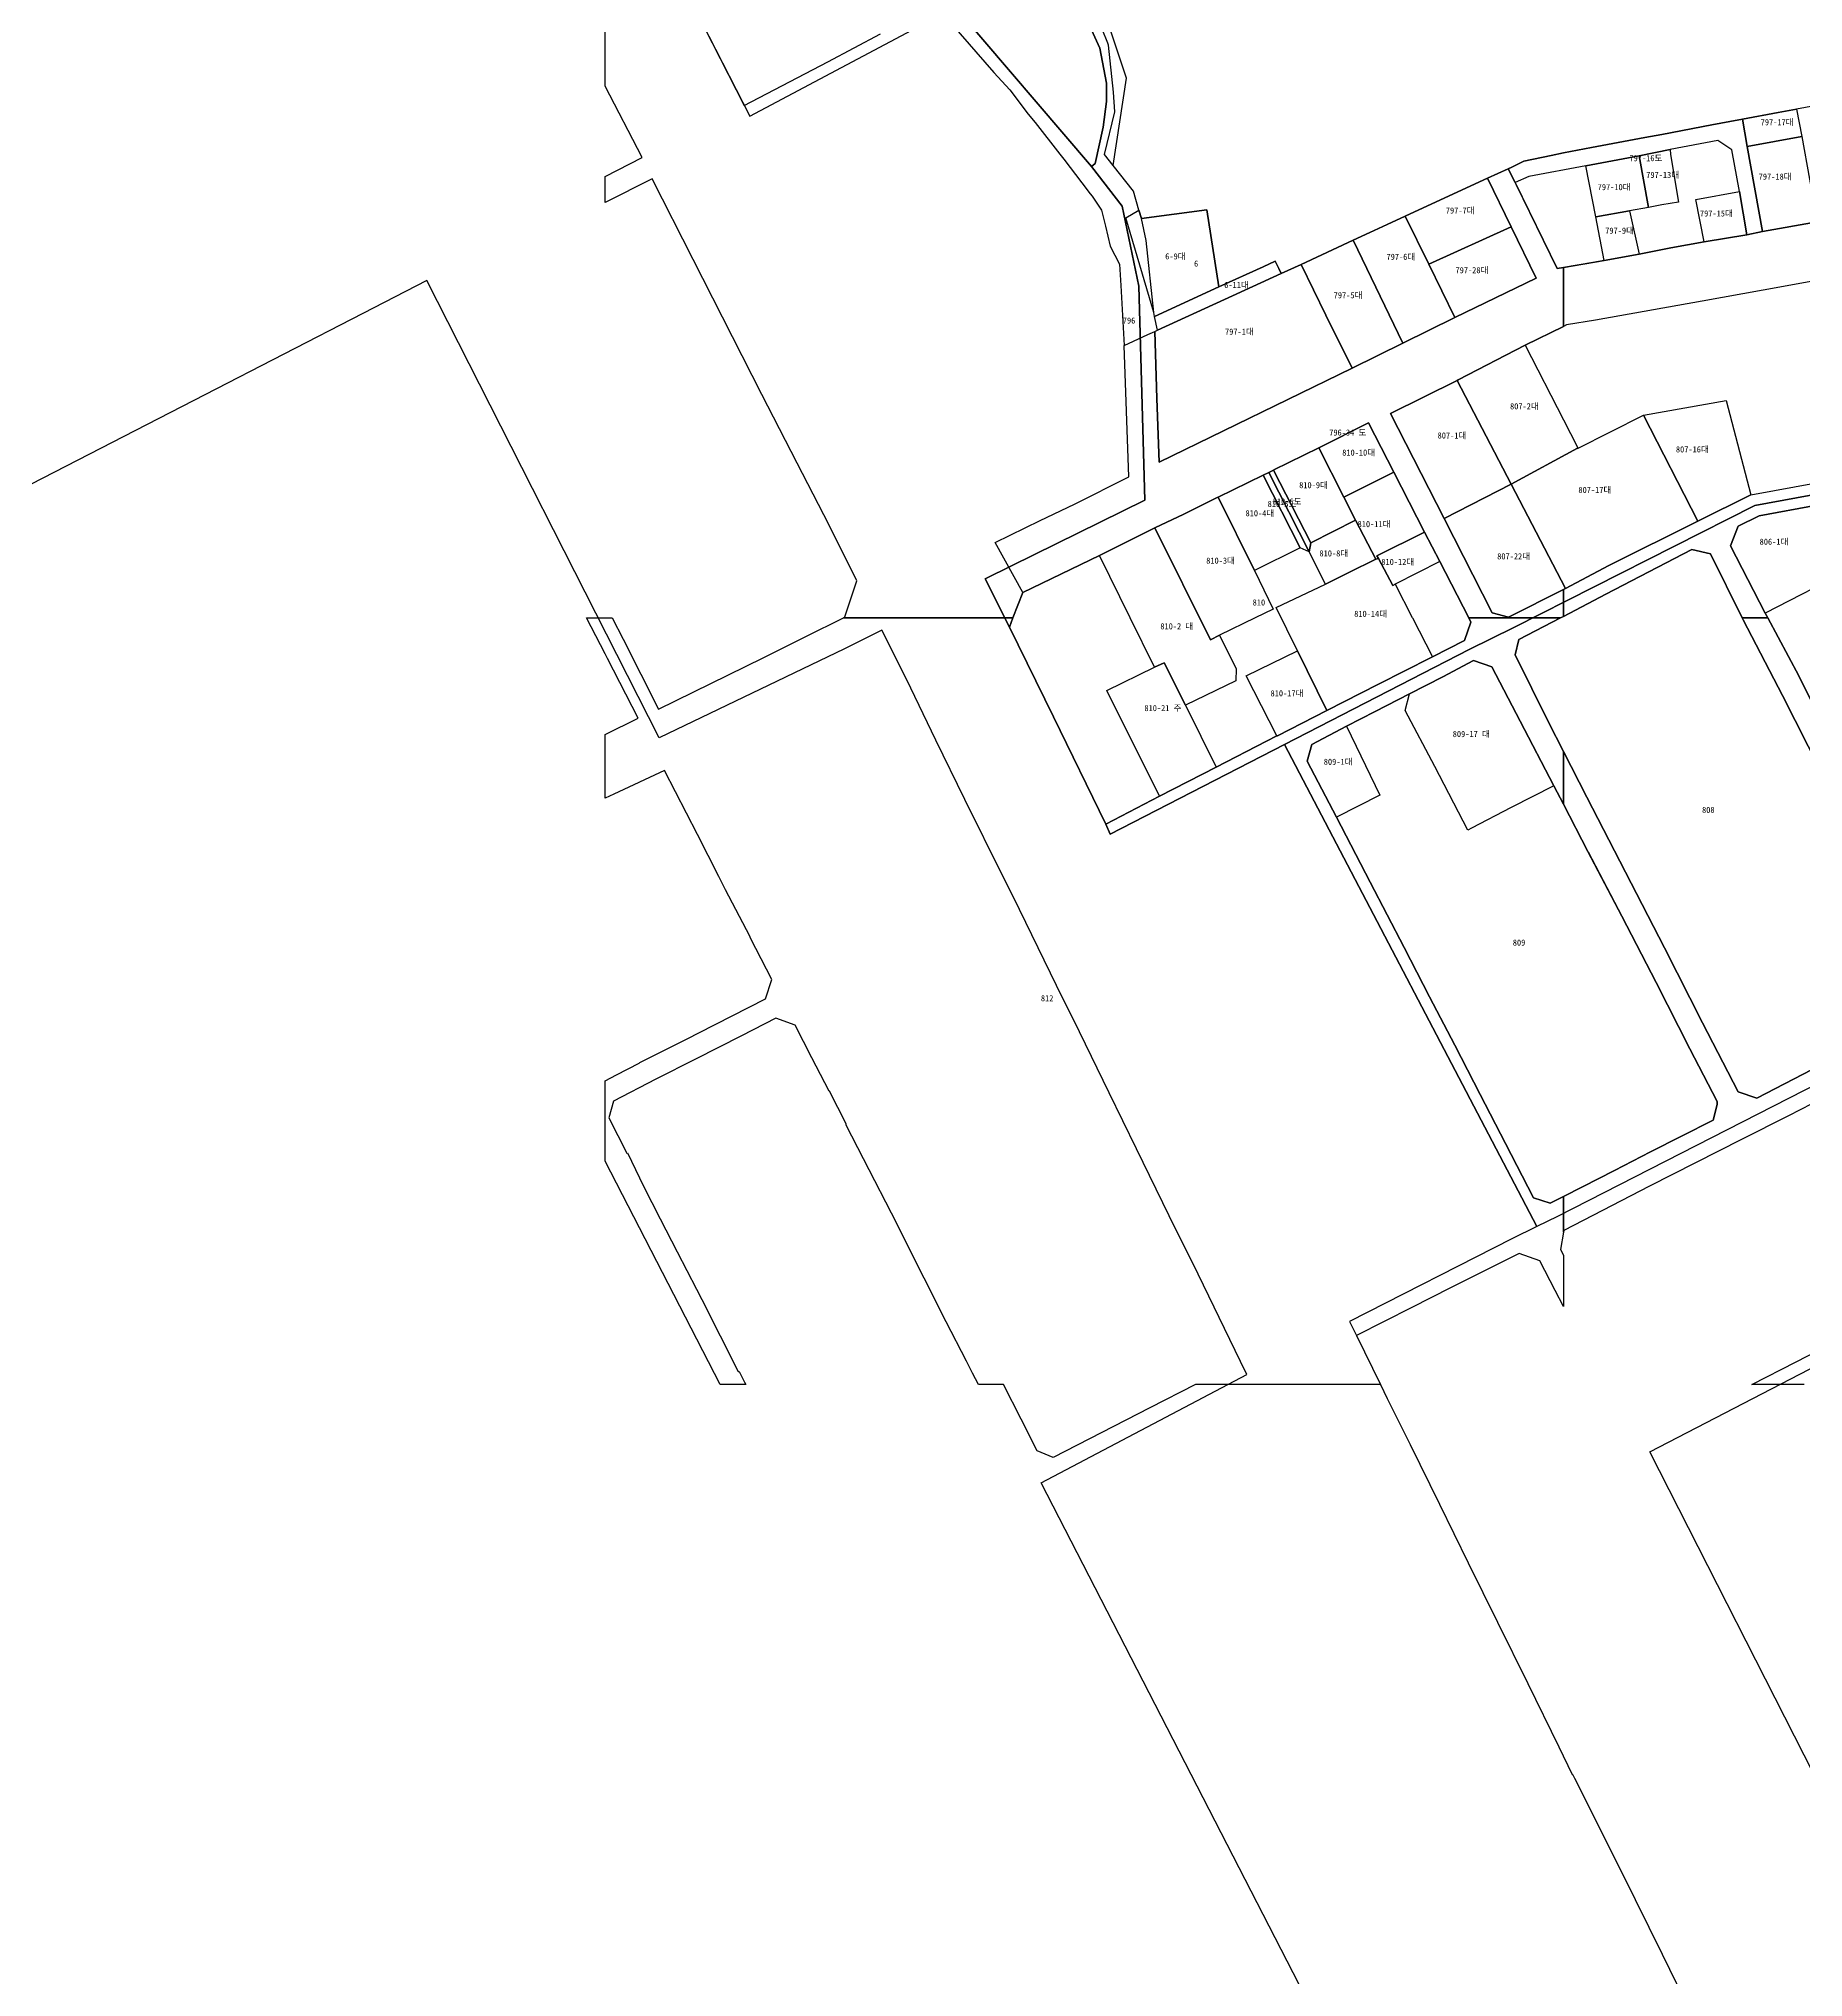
# Model space of a CAD drawing. Header units: metres. Extents: x 198218 to 208474, y 536547 to 547345.
# Drawn here: x 198922 to 199382, y 543351 to 543856 of the extents above; entities that cross this region are included whole.
import ezdxf
from ezdxf.enums import TextEntityAlignment as Align

# ---------------------------------------------------------------- set-up
doc = ezdxf.new("R2010")
doc.units = ezdxf.units.M
for name, color, linetype in [('CENTER_RADIUS', 1, 'Continuous'), ('PARCEL_BONBUN', 7, 'Continuous'), ('PARCEL_BUBUN', 8, 'Continuous'), ('PARCEL_LABEL', 3, 'Continuous'), ('ZONING', 5, 'Continuous')]:
    doc.layers.add(name, color=color, linetype=linetype)

msp = doc.modelspace()

# ---------------------------------------------------------------- linework, layer by layer
at = {"layer": 'CENTER_RADIUS'}
msp.add_circle((200224.7, 544673.01), 1000, dxfattribs=at)
at = {"layer": 'PARCEL_BONBUN'}
for points in [[(199160.05, 543860.3), (199171.18, 543847.55), (199175.31, 543843.01), (199180.14, 543836.65), (199181.9, 543834.44), (199188.41, 543826.21), (199189.41, 543824.9), (199194.1, 543818.71), (199196.26, 543815.83), (199196.79, 543815.29), (199199.28, 543811.61), (199200.29, 543807.47), (199201.54, 543802.18), (199203.96, 543797.51), (199204.29, 543791.96), (199205.17, 543776.3), (199211.36, 543779.15), (199213.14, 543779.97), (199213.68, 543762.5), (199214.24, 543745.83), (199264.61, 543770.43), (199277.84, 543776.94), (199291.39, 543783.6), (199312.61, 543793.91), (199306.14, 543807.28), (199299.95, 543819.99), (199305.33, 543822.4), (199307.16, 543818.79), (199318.1, 543796.39), (199319.74, 543796.67), (199319.74, 543781.3), (199309.79, 543776.35), (199292.27, 543767.33), (199292.03, 543767.16), (199274.64, 543758.56), (199288.59, 543731.18), (199301.15, 543706.57), (199305.38, 543705.47), (199319.75, 543712.68), (199319.75, 543705.65), (199319.01, 543705.27), (199295.06, 543705.27), (199287.46, 543719.96), (199283.53, 543727.65), (199275.49, 543743.29), (199268.9, 543756.15), (199255.89, 543749.61), (199244.16, 543743.85), (199244.07, 543743.8), (199242.88, 543743.19), (199241.43, 543742.45), (199229.71, 543736.7), (199229.45, 543736.66), (199220.69, 543732.34), (199213.15, 543728.75), (199198.68, 543721.51), (199178.74, 543711.89), (199176.15, 543705.26), (199176.15, 543705.26), (199131.92, 543705.26), (199132.31, 543705.49), (199135.44, 543714.93), (199128.17, 543729.4), (199119.85, 543745.64), (199110.67, 543763.54), (199092.7, 543798.74), (199082.03, 543819.8), (199069.74, 543813.65), (199069.75, 543814.25), (199069.78, 543820.38), (199079.38, 543825.31), (199069.75, 543843.98), (199069.74, 543905.26)], [(199091.41, 543867.62), (199106.06, 543838.9), (199127.84, 543850.29), (199141.57, 543857.59)], [(199385.94, 543808.54), (199371.66, 543806), (199367.62, 543805.18), (199356.43, 543803.32), (199347.78, 543801.78), (199339.47, 543800.09), (199330.38, 543798.5), (199327.39, 543797.99), (199319.74, 543796.67), (199318.1, 543796.39), (199307.43, 543818.27), (199307.16, 543818.79), (199305.33, 543822.4), (199299.95, 543819.99), (199306.14, 543807.28), (199312.61, 543793.91), (199291.39, 543783.6), (199277.84, 543776.94), (199264.61, 543770.43), (199214.24, 543745.83), (199213.68, 543762.5), (199213.14, 543779.97), (199213.85, 543780.29), (199231.33, 543788.28), (199246.07, 543795.05), (199245.46, 543796.37), (199244.58, 543798.29), (199241.42, 543796.86), (199229.82, 543791.57), (199226.68, 543811.72), (199209.64, 543809.42), (199209.01, 543811.59), (199207.56, 543816.59), (199202.28, 543823.26), (199200.04, 543826.09), (199202.76, 543837.22), (199202.4, 543842.41), (199201.05, 543854.61), (199200.89, 543855.17), (199199.4, 543858.82)], [(199385.82, 543734.61), (199370.77, 543731.88), (199365.28, 543729.15), (199363.35, 543724.04), (199372.37, 543706.5), (199373.03, 543705.27), (199366.32, 543705.27), (199358.14, 543721.92), (199353.27, 543723.13), (199330.82, 543711.42), (199319.75, 543705.65), (199319.75, 543712.68), (199305.38, 543705.47), (199301.15, 543706.57), (199288.59, 543731.18), (199288.59, 543731.18), (199274.64, 543758.56), (199292.03, 543767.16), (199292.27, 543767.33), (199309.79, 543776.35), (199319.74, 543781.3), (199319.74, 543796.67), (199330.38, 543798.5), (199339.47, 543800.09), (199347.78, 543801.78), (199356.43, 543803.32), (199367.62, 543805.18), (199371.66, 543806), (199385.94, 543808.54)], [(199390.98, 543670.42), (199381.14, 543690.14), (199373.03, 543705.27), (199372.37, 543706.5), (199363.35, 543724.04), (199365.28, 543729.15), (199370.77, 543731.88), (199385.82, 543734.61)], [(199384.58, 543587.42), (199370.22, 543580), (199365.33, 543581.62), (199356.03, 543599.62), (199346.07, 543619.2), (199346.07, 543619.2), (199335.92, 543638.9), (199325.81, 543658.51), (199319.75, 543670.38), (199315.81, 543678.08), (199307.13, 543695.57), (199308.13, 543699.59), (199319.01, 543705.27), (199319.75, 543705.65), (199330.82, 543711.42), (199353.27, 543723.13), (199358.14, 543721.92), (199366.32, 543705.27), (199366.61, 543704.7), (199376.91, 543685), (199386.87, 543665.29)], [(199386.87, 543665.29), (199376.91, 543685), (199366.61, 543704.7), (199366.32, 543705.27), (199373.03, 543705.27), (199381.14, 543690.14), (199390.98, 543670.42)], [(199387.54, 543580.05), (199378.42, 543575.33), (199366.21, 543569.14), (199354.17, 543563.06), (199342.19, 543556.98), (199329.95, 543550.68), (199319.83, 543545.48), (199319.75, 543545), (199319.75, 543545), (199319.75, 543554.28), (199324.7, 543556.79), (199333.07, 543561.06), (199342.44, 543565.92), (199350.51, 543570.01), (199358.76, 543574.23), (199359.82, 543578.34), (199359.82, 543579.07), (199352.72, 543592.86), (199343.91, 543610.14), (199334.94, 543627.41), (199326.12, 543644.31), (199319.75, 543656.65), (199319.75, 543670.38), (199325.81, 543658.51), (199335.92, 543638.9), (199346.07, 543619.2), (199356.03, 543599.62), (199365.33, 543581.62), (199370.22, 543580), (199384.58, 543587.42)], [(199382.57, 543505.27), (199368.88, 543505.27), (199380.49, 543511.15), (199392.48, 543517.33)]]:
    msp.add_lwpolyline(points, dxfattribs=at)
for points in [[(199205.57, 543809.61), (199209.01, 543811.59), (199209.64, 543809.42), (199226.68, 543811.72), (199229.82, 543791.57), (199241.42, 543796.86), (199244.58, 543798.29), (199245.46, 543796.37), (199246.07, 543795.05), (199231.33, 543788.28), (199213.85, 543780.29), (199213.06, 543783.88), (199212.9, 543784.95), (199205.57, 543809.61)], [(199176.15, 543705.26), (199178.74, 543711.89), (199198.68, 543721.51), (199213.15, 543728.75), (199220.69, 543732.34), (199229.45, 543736.66), (199229.71, 543736.7), (199241.43, 543742.45), (199242.88, 543743.19), (199244.07, 543743.8), (199244.16, 543743.85), (199255.89, 543749.61), (199268.9, 543756.15), (199275.49, 543743.29), (199283.53, 543727.65), (199287.46, 543719.96), (199295.06, 543705.27), (199295.6, 543704.17), (199293.94, 543699.36), (199285.61, 543695.11), (199285.23, 543694.92), (199271.52, 543687.92), (199258.02, 543681.06), (199245.13, 543674.47), (199244.96, 543674.52), (199242.32, 543673.05), (199229.15, 543666.28), (199214.35, 543658.7), (199200.4, 543651.45), (199186.68, 543679.41), (199175.2, 543702.84), (199176.15, 543705.26)], [(199075.44, 543565.62), (199075.58, 543565.69), (199079.79, 543557.03), (199084.11, 543548.47), (199088.58, 543539.86), (199093.56, 543530.15), (199094.97, 543527.43), (199099.75, 543517.93), (199104.5, 543508.69), (199104.75, 543508.62), (199106.1, 543505.91), (199106.42, 543505.26), (199099.73, 543505.27), (199092.18, 543520), (199069.75, 543563.49), (199069.75, 543584.49), (199072.75, 543586.06), (199078.64, 543589.13), (199078.84, 543589.24), (199091.3, 543595.53), (199094.16, 543596.97), (199111.63, 543605.86), (199113.28, 543610.89), (199107.71, 543621.72), (199107.48, 543622.22), (199101.18, 543634.27), (199099.44, 543637.78), (199093.86, 543648.78), (199085.22, 543665.41), (199071.99, 543659.28), (199069.75, 543658.24), (199069.75, 543674.85), (199078.37, 543679.13), (199070.41, 543694.63), (199069.75, 543695.91), (199064.92, 543705.27), (199071.57, 543705.26), (199074.45, 543699.69), (199083.68, 543681.47), (199110.97, 543694.79), (199122.15, 543700.38), (199131.92, 543705.26), (199132.32, 543705.26), (199176.15, 543705.26), (199175.2, 543702.84), (199186.68, 543679.41), (199200.4, 543651.45), (199214.35, 543658.7), (199229.15, 543666.28), (199242.32, 543673.05), (199244.96, 543674.52), (199245.13, 543674.47), (199258.02, 543681.06), (199271.52, 543687.92), (199285.23, 543694.92), (199285.61, 543695.11), (199293.94, 543699.36), (199295.6, 543704.17), (199295.06, 543705.27), (199319.01, 543705.27), (199308.13, 543699.59), (199307.13, 543695.57), (199315.81, 543678.08), (199319.75, 543670.38), (199319.75, 543656.65), (199317.27, 543661.44), (199308.44, 543678.28), (199301.04, 543692.51), (199296.26, 543694.12), (199288.27, 543689.91), (199279.6, 543685.46), (199270.61, 543680.85), (199263.17, 543677), (199254.14, 543672.24), (199252.91, 543667.88), (199260.55, 543653.22), (199269.3, 543636.27), (199278.17, 543619.23), (199284.81, 543606.43), (199291.38, 543593.77), (199297.98, 543580.91), (199304.59, 543568.1), (199311.93, 543553.93), (199316.28, 543552.53), (199319.75, 543554.28), (199319.75, 543545), (199318.99, 543540.52), (199319.75, 543538.97), (199319.75, 543525.65), (199317.61, 543529.76), (199313.6, 543537.54), (199308.15, 543539.48), (199304.19, 543537.45), (199290.25, 543530.45), (199280.23, 543525.39), (199265.74, 543518.03), (199271.99, 543505.27), (199238.42, 543505.27), (199223.77, 543505.27), (199211.82, 543499.16), (199186.65, 543486.25), (199182.44, 543487.94), (199178.26, 543496.25), (199173.64, 543505.27), (199167.11, 543505.27), (199165.63, 543508.26), (199164.05, 543511.31), (199158.7, 543521.58), (199147.24, 543544.39), (199145.97, 543547.12), (199137.13, 543564.14), (199132.66, 543572.95), (199132.62, 543573.25), (199128.32, 543581.77), (199128.18, 543581.78), (199123.69, 543590.47), (199119.35, 543598.97), (199114.26, 543600.82), (199105.31, 543596.19), (199093.36, 543590.11), (199083.01, 543584.92), (199071.95, 543579.15), (199070.72, 543574.81), (199075.44, 543565.62)], [(199278.17, 543619.23), (199269.3, 543636.27), (199260.55, 543653.22), (199252.91, 543667.88), (199254.14, 543672.24), (199263.17, 543677), (199270.61, 543680.85), (199279.6, 543685.46), (199288.27, 543689.91), (199296.26, 543694.12), (199301.04, 543692.51), (199308.44, 543678.28), (199317.27, 543661.44), (199319.75, 543656.65), (199326.12, 543644.31), (199326.16, 543644.24), (199334.94, 543627.41), (199343.91, 543610.14), (199352.72, 543592.86), (199359.82, 543579.07), (199359.82, 543578.34), (199358.76, 543574.23), (199350.51, 543570.01), (199342.44, 543565.92), (199333.07, 543561.06), (199324.7, 543556.79), (199319.75, 543554.28), (199316.28, 543552.53), (199311.93, 543553.93), (199304.59, 543568.1), (199297.98, 543580.91), (199291.38, 543593.77), (199284.81, 543606.43), (199278.17, 543619.23)]]:
    msp.add_lwpolyline(points, close=True, dxfattribs=at)
at = {"layer": 'PARCEL_BUBUN'}
for points in [[(199389.89, 543839.72), (199380.56, 543837.97), (199375.77, 543837.08), (199366.44, 543835.34), (199363.18, 543834.73), (199358.42, 543833.83), (199345.39, 543831.38), (199340.95, 543830.54), (199327.03, 543827.92), (199319.74, 543826.55), (199316.51, 543825.86), (199309.44, 543824.37), (199306.25, 543822.84), (199305.33, 543822.4), (199299.95, 543819.99), (199287.68, 543814.33), (199278.47, 543810.08), (199273.79, 543807.9), (199269.21, 543805.76), (199264.9, 543803.74), (199251.35, 543797.47), (199246.07, 543795.05), (199245.46, 543796.37), (199244.58, 543798.29), (199241.42, 543796.86), (199229.82, 543791.57), (199226.68, 543811.72), (199209.64, 543809.42), (199209.01, 543811.59), (199207.56, 543816.59), (199202.28, 543823.26), (199205.72, 543846.03), (199199.35, 543865.31)], [(199397.63, 543795.43), (199377.15, 543791.68), (199355.92, 543787.89), (199328.09, 543782.95), (199320.54, 543781.69), (199319.74, 543781.3), (199319.74, 543796.67), (199330.38, 543798.5), (199339.47, 543800.09), (199347.78, 543801.78), (199356.43, 543803.32), (199367.62, 543805.18), (199371.66, 543806), (199385.94, 543808.54)], [(199385.82, 543734.61), (199370.77, 543731.88), (199365.28, 543729.15), (199363.35, 543724.04), (199372.37, 543706.5), (199373.03, 543705.27), (199366.32, 543705.27), (199358.14, 543721.92), (199353.27, 543723.13), (199330.82, 543711.42), (199319.75, 543705.65), (199319.75, 543712.68), (199320.25, 543712.93), (199331.55, 543718.89), (199354.76, 543730.49), (199368.62, 543737.31), (199386.17, 543740.57)]]:
    msp.add_lwpolyline(points, dxfattribs=at)
for points in [[(199363.18, 543834.73), (199366.44, 543835.34), (199367.67, 543828.25), (199371.66, 543806), (199367.62, 543805.18), (199365.66, 543816.48), (199363.65, 543827.38), (199360.03, 543829.79), (199347.54, 543827.39), (199339.48, 543825.81), (199325.61, 543823.15), (199310.74, 543820.38), (199307.16, 543818.79), (199305.33, 543822.4), (199306.25, 543822.84), (199309.44, 543824.37), (199316.51, 543825.86), (199319.74, 543826.55), (199327.03, 543827.92), (199340.95, 543830.54), (199345.39, 543831.38), (199358.42, 543833.83), (199363.18, 543834.73)], [(199380.56, 543837.97), (199381.91, 543830.81), (199367.67, 543828.25), (199366.44, 543835.34), (199375.77, 543837.08), (199380.56, 543837.97)], [(199367.67, 543828.25), (199381.91, 543830.81), (199385.94, 543808.54), (199371.66, 543806), (199367.67, 543828.25)], [(199325.61, 543823.15), (199339.48, 543825.81), (199341.96, 543812.33), (199336.98, 543811.42), (199328.17, 543809.91), (199325.61, 543823.15)], [(199347.54, 543827.39), (199347.69, 543826.1), (199349.78, 543813.72), (199345.43, 543812.98), (199341.96, 543812.33), (199339.48, 543825.81), (199347.54, 543827.39)], [(199318.1, 543796.39), (199319.74, 543796.67), (199319.74, 543781.3), (199309.79, 543776.35), (199292.27, 543767.33), (199292.03, 543767.16), (199274.64, 543758.56), (199288.59, 543731.18), (199301.15, 543706.57), (199305.38, 543705.47), (199319.75, 543712.68), (199319.75, 543705.65), (199319.01, 543705.27), (199295.06, 543705.27), (199287.46, 543719.96), (199283.53, 543727.65), (199275.49, 543743.29), (199268.9, 543756.15), (199255.89, 543749.61), (199244.16, 543743.85), (199244.07, 543743.8), (199242.88, 543743.19), (199241.43, 543742.45), (199229.71, 543736.7), (199229.45, 543736.66), (199220.69, 543732.34), (199213.15, 543728.75), (199198.68, 543721.51), (199178.74, 543711.89), (199171.5, 543724.91), (199183.28, 543730.61), (199192.19, 543734.94), (199206.41, 543742.01), (199205.17, 543776.3), (199211.36, 543779.15), (199213.14, 543779.97), (199213.68, 543762.5), (199214.24, 543745.83), (199264.61, 543770.43), (199277.84, 543776.94), (199291.39, 543783.6), (199312.61, 543793.91), (199306.14, 543807.28), (199299.95, 543819.99), (199305.33, 543822.4), (199307.16, 543818.79), (199318.1, 543796.39)], [(199299.95, 543819.99), (199306.14, 543807.28), (199284.64, 543797.52), (199278.47, 543810.08), (199287.68, 543814.33), (199299.95, 543819.99)], [(199354.25, 543814.42), (199365.66, 543816.48), (199367.62, 543805.18), (199356.43, 543803.32), (199354.25, 543814.42)], [(199226.68, 543811.72), (199229.82, 543791.57), (199213.06, 543783.88), (199212.9, 543784.95), (199210.86, 543803.68), (199209.64, 543809.42), (199226.68, 543811.72)], [(199278.47, 543810.08), (199284.64, 543797.52), (199291.39, 543783.6), (199277.84, 543776.94), (199264.9, 543803.74), (199269.21, 543805.76), (199273.79, 543807.9), (199278.47, 543810.08)], [(199336.98, 543811.42), (199339.47, 543800.09), (199330.38, 543798.5), (199328.16, 543809.91), (199336.98, 543811.42)], [(199264.9, 543803.74), (199277.84, 543776.94), (199264.61, 543770.43), (199257.79, 543784.22), (199251.35, 543797.47), (199264.9, 543803.74)], [(199284.64, 543797.52), (199306.14, 543807.28), (199312.61, 543793.91), (199291.39, 543783.6), (199284.64, 543797.52)], [(199244.58, 543798.29), (199245.46, 543796.37), (199246.07, 543795.05), (199231.33, 543788.28), (199213.85, 543780.29), (199213.06, 543783.88), (199229.82, 543791.57), (199241.42, 543796.86), (199244.58, 543798.29)], [(199246.07, 543795.05), (199251.35, 543797.47), (199257.79, 543784.22), (199264.61, 543770.43), (199214.24, 543745.83), (199213.68, 543762.5), (199213.14, 543779.97), (199213.85, 543780.29), (199231.33, 543788.28), (199246.07, 543795.05)], [(199309.79, 543776.35), (199319.74, 543756.88), (199323.37, 543749.79), (199323.41, 543749.55), (199306.07, 543740.16), (199292.03, 543767.16), (199292.27, 543767.33), (199309.79, 543776.35)], [(199292.03, 543767.16), (199306.07, 543740.16), (199288.59, 543731.18), (199274.64, 543758.56), (199292.03, 543767.16)], [(199323.43, 543749.46), (199340.62, 543758.13), (199354.76, 543730.49), (199331.55, 543718.89), (199320.25, 543712.93), (199306.07, 543740.16), (199323.41, 543749.55), (199323.43, 543749.46)], [(199340.62, 543758.13), (199362.23, 543761.99), (199368.62, 543737.31), (199354.76, 543730.49), (199340.62, 543758.13)], [(199268.9, 543756.15), (199275.49, 543743.29), (199262.42, 543736.71), (199255.89, 543749.61), (199268.9, 543756.15)], [(199255.89, 543749.61), (199262.42, 543736.71), (199265.54, 543730.72), (199253.88, 543724.84), (199244.07, 543743.8), (199244.16, 543743.85), (199255.89, 543749.61)], [(199241.43, 543742.45), (199251.04, 543723.52), (199239.19, 543717.58), (199229.71, 543736.7), (199241.43, 543742.45)], [(199242.88, 543743.19), (199253.42, 543722.5), (199251.04, 543723.52), (199241.43, 543742.45), (199242.88, 543743.19)], [(199244.07, 543743.8), (199253.88, 543724.84), (199253.42, 543722.5), (199242.88, 543743.19), (199244.07, 543743.8)], [(199262.42, 543736.71), (199275.49, 543743.29), (199283.53, 543727.65), (199271.07, 543721.46), (199271.47, 543720.73), (199270.79, 543720.53), (199265.54, 543730.72), (199262.42, 543736.71)], [(199306.07, 543740.16), (199320.25, 543712.93), (199319.75, 543712.68), (199305.38, 543705.47), (199301.15, 543706.57), (199288.59, 543731.18), (199306.07, 543740.16)], [(199229.71, 543736.7), (199239.19, 543717.58), (199244.04, 543707.56), (199239.36, 543705.27), (199230.05, 543700.71), (199227.69, 543699.54), (199213.15, 543728.75), (199220.69, 543732.34), (199229.45, 543736.66), (199229.71, 543736.7)], [(199370.77, 543731.88), (199385.82, 543734.61), (199394.36, 543717.77), (199372.37, 543706.5), (199363.35, 543724.04), (199365.28, 543729.15), (199370.77, 543731.88)], [(199213.15, 543728.75), (199227.69, 543699.54), (199230.05, 543700.71), (199234.4, 543691.93), (199234.27, 543688.79), (199221.11, 543682.47), (199215.6, 543693.53), (199213.03, 543692.38), (199206.68, 543705.26), (199198.68, 543721.51), (199213.15, 543728.75)], [(199253.88, 543724.84), (199265.54, 543730.72), (199270.79, 543720.53), (199263.78, 543717.09), (199257.69, 543714.03), (199253.42, 543722.5), (199253.88, 543724.84)], [(199271.07, 543721.46), (199283.53, 543727.65), (199287.46, 543719.96), (199275.87, 543714.04), (199275.22, 543713.71), (199271.47, 543720.73), (199271.07, 543721.46)], [(199270.79, 543720.53), (199271.47, 543720.73), (199275.22, 543713.71), (199275.87, 543714.04), (199280.31, 543705.32), (199280.34, 543705.27), (199285.61, 543695.11), (199285.23, 543694.92), (199271.52, 543687.92), (199258.02, 543681.06), (199250.34, 543696.63), (199244.82, 543707.94), (199257.69, 543714.03), (199263.78, 543717.09), (199270.79, 543720.53)], [(199213.03, 543692.38), (199215.6, 543693.53), (199221.11, 543682.47), (199229.15, 543666.28), (199214.35, 543658.7), (199200.66, 543686.3), (199213.03, 543692.38)], [(199250.34, 543696.63), (199258.02, 543681.06), (199245.13, 543674.47), (199244.96, 543674.52), (199236.99, 543690.13), (199250.34, 543696.63)], [(199296.26, 543694.12), (199301.04, 543692.51), (199308.44, 543678.28), (199317.27, 543661.44), (199306.08, 543655.76), (199295.77, 543650.41), (199294.8, 543649.85), (199286.18, 543666.46), (199278.47, 543681.05), (199279.6, 543685.46), (199288.27, 543689.91), (199296.26, 543694.12)], [(199263.17, 543677), (199271.87, 543658.99), (199260.55, 543653.22), (199252.91, 543667.88), (199254.14, 543672.24), (199263.17, 543677)]]:
    msp.add_lwpolyline(points, close=True, dxfattribs=at)
at = {"layer": 'ZONING'}
for points in [[(199091.41, 543867.62), (199107.48, 543836.12), (199161.1, 543864.52), (199196.64, 543822.99), (199204.63, 543812.61), (199208.94, 543791.77), (199210.55, 543735.99), (199175.78, 543718.84), (199168.9, 543715.42), (199175.2, 543702.84), (199186.68, 543679.41), (199200.4, 543651.45), (199201.52, 543648.82), (199247, 543672.23), (199312.84, 543546.48), (199306.28, 543543.28), (199263.91, 543521.67), (199265.74, 543518.03), (199271.99, 543505.27), (199273.77, 543501.62), (199279.76, 543489.57), (199287.4, 543474.04), (199294.91, 543458.74), (199302.52, 543443.24), (199310.42, 543427.27), (199318.55, 543410.72), (199322.05, 543403.52), (199322.17, 543403.43), (199322.65, 543402.6), (199334.93, 543377.95), (199345.49, 543356.69), (199354.9, 543337.48)], [(199194.94, 543862.32), (199198.81, 543853.88), (199200.57, 543844.73), (199200.57, 543839.98), (199199.69, 543833.3), (199197.55, 543823.77), (199196.64, 543822.99), (199161.1, 543864.52)], [(199472.74, 543753.54), (199369.63, 543734.55), (199306.8, 543702.78), (199295.14, 543697.01), (199247, 543672.23), (199201.52, 543648.82), (199200.4, 543651.45), (199186.68, 543679.41), (199175.2, 543702.84), (199168.9, 543715.42), (199175.78, 543718.84), (199210.55, 543735.99), (199208.94, 543791.77), (199204.63, 543812.61), (199196.64, 543822.99), (199196.64, 543822.99), (199197.55, 543823.77), (199199.69, 543833.3), (199200.57, 543839.98), (199200.57, 543844.73), (199198.81, 543853.88), (199194.94, 543862.32)], [(199307.11, 543239.21), (199183.52, 543479.65), (199237.17, 543507.83), (199235.54, 543511.27), (199223.05, 543536.91), (199218.66, 543545.69), (199208.4, 543566.72), (199201.27, 543581.34), (199193.49, 543597.23), (199187.52, 543609.35), (199176.24, 543632.38), (199173.55, 543637.67), (199163.61, 543657.89), (199156.03, 543673.39), (199148.35, 543689.22), (199141.97, 543702.03), (199132.22, 543697.18), (199083.86, 543673.95), (199023.29, 543793.25), (199006.56, 543784.65), (198965.34, 543763.42), (198916.98, 543738.54)], [(199422.7, 543602.51), (199318.23, 543549.11), (199312.84, 543546.48), (199247, 543672.23), (199295.14, 543697.01), (199306.8, 543702.78), (199369.63, 543734.55), (199472.74, 543753.54)], [(199435.36, 543304.63), (199342.31, 543487.66), (199452.25, 543544.69)]]:
    msp.add_lwpolyline(points, dxfattribs=at)

# ---------------------------------------------------------------- texts
at = {"layer": 'PARCEL_LABEL'}
for s, p in [('797-17대', (199375.49, 543834.57)), ('797-16도', (199341.25, 543825.18)), ('797-10대', (199332.97, 543817.63)), ('797-13대', (199345.63, 543820.82)), ('797-18대', (199374.97, 543820.37)), ('797-7대', (199292.81, 543811.53)), ('797-15대', (199359.64, 543810.76)), ('797-9대', (199334.39, 543806.27)), ('6-9대', (199218.52, 543799.56)), ('6', (199223.92, 543797.68)), ('797-6대', (199277.34, 543799.45)), ('6-11대', (199234.46, 543792.1)), ('797-28대', (199295.88, 543795.96)), ('797-5대', (199263.56, 543789.43)), ('796', (199206.43, 543782.83)), ('797-1대', (199235.21, 543779.91)), ('807-2대', (199309.56, 543760.45)), ('796-34 도', (199263.48, 543753.61)), ('807-1대', (199290.67, 543752.84)), ('810-10대', (199266.32, 543748.38)), ('807-16대', (199353.37, 543749.21)), ('810-9대', (199254.55, 543739.88)), ('807-17대', (199327.94, 543738.63)), ('810-4대', (199240.56, 543732.54)), ('810-5도', (199246.33, 543734.97)), ('810-6도', (199247.66, 543735.63)), ('810-11대', (199270.34, 543729.72)), ('810-8대', (199259.85, 543722.08)), ('807-22대', (199306.75, 543721.31)), ('806-1대', (199374.67, 543725.12)), ('810-3대', (199230.3, 543720.18)), ('810-12대', (199276.53, 543719.86)), ('810', (199240.3, 543709.28)), ('810-14대', (199269.45, 543706.32)), ('810-2 대', (199218.89, 543703.06)), ('810-21 주', (199215.27, 543681.72)), ('810-17대', (199247.63, 543685.57)), ('809-17 대', (199295.7, 543674.95)), ('809-1대', (199260.97, 543667.72)), ('808', (199357.53, 543655.16)), ('809', (199308.16, 543620.55)), ('812', (199185.06, 543606.02))]:
    msp.add_text(s, height=1.6, dxfattribs=at).set_placement(p, align=Align.MIDDLE_CENTER)

doc.saveas('drawing.dxf')
